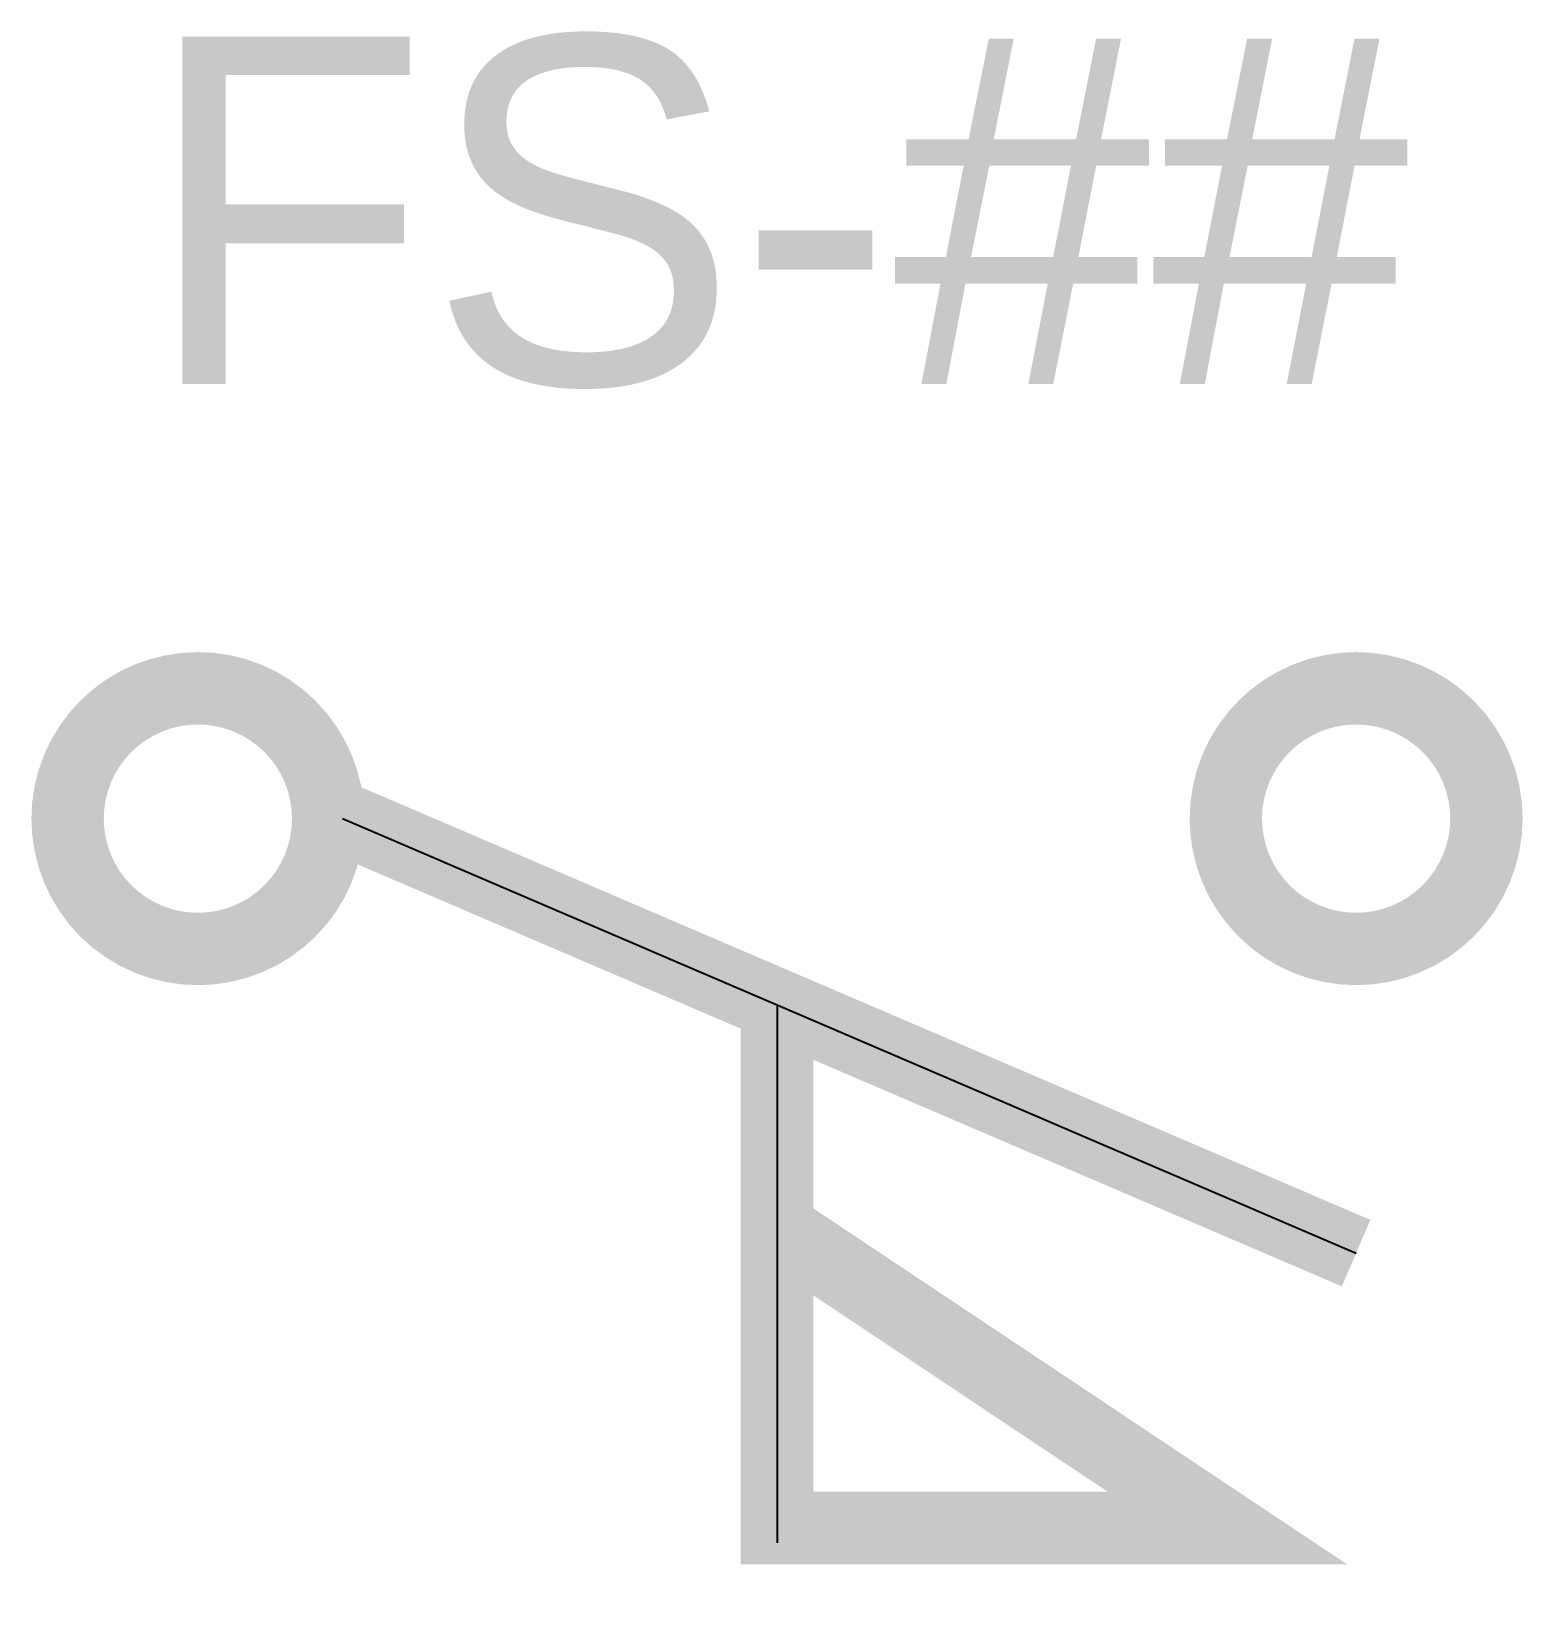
# Model space of a CAD drawing. Extents: x -0.258 to 0.257, y -0.27 to 0.272.
import ezdxf
from ezdxf.enums import TextEntityAlignment as Align

# ---------------------------------------------------------------- set-up
doc = ezdxf.new("R2010")
doc.units = 0
doc.header["$MEASUREMENT"] = 0
doc.layers.get('0').update_dxf_attribs({"color": 2, "linetype": 'CONTINUOUS'})
doc.layers.add('TEXT', color=7, linetype='CONTINUOUS')

msp = doc.modelspace()

# ---------------------------------------------------------------- linework, layer by layer
at = {"color": 5}
for p, q in [((-0.15, 0), (0.2, -0.15)), ((0, -0.06429), (0, -0.25))]:
    msp.add_line(p, q, dxfattribs=at)
at = {"color": 5, "const_width": 0.025}
for points in [[(-0.245, 0, 1), (-0.155, 0, 1)], [(0.155, 0, 1), (0.245, 0, 1)]]:
    msp.add_lwpolyline(points, format="xyb", close=True, dxfattribs=at)
for points in [[(-0.15, 0), (0.2, -0.15)], [(0, -0.05747), (0, -0.25747)], [(0.00556, -0.1449), (0.15556, -0.2449), (0.00556, -0.2449)]]:
    msp.add_lwpolyline(points, dxfattribs=at)

# ---------------------------------------------------------------- texts
at = {"layer": 'TEXT'}
msp.add_text('FS-##', height=0.12, dxfattribs=at).set_placement((0, 0.15), align=Align.CENTER)

doc.saveas('drawing.dxf')
